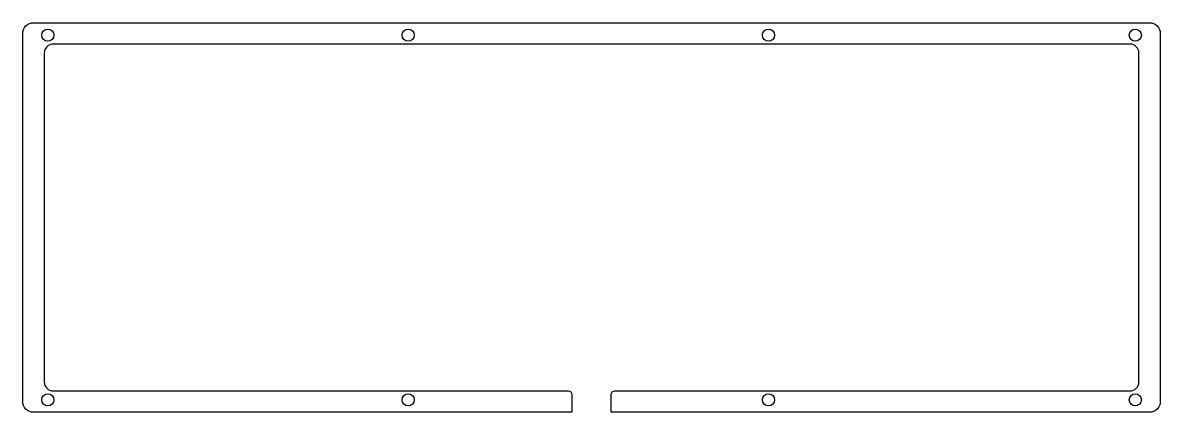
# Model space of a CAD drawing. Header units: millimetres. Extents: x -319 to 0, y -110 to 0.
import ezdxf

# ---------------------------------------------------------------- set-up
doc = ezdxf.new("R2010")
doc.units = ezdxf.units.MM
doc.layers.get('0').update_dxf_attribs({"linetype": 'CONTINUOUS'})

msp = doc.modelspace()

# ---------------------------------------------------------------- linework, layer by layer
msp.add_lwpolyline([(-154, -104.62, -0.414214), (-152.99, -103.62), (-8.59, -103.62, 0.414214), (-6.09, -101.12), (-6.09, -8.87, 0.414214), (-8.59, -6.37), (-310.39, -6.37, 0.414214), (-312.89, -8.87), (-312.89, -101.12, 0.414214), (-310.39, -103.62), (-166, -103.62, -0.414214), (-165, -104.62), (-165, -109.62), (-315.9, -109.62, -0.414214), (-318.9, -106.62), (-318.9, -3.37, -0.414214), (-315.9, -0.37), (-3.1, -0.37, -0.414214), (-0.1, -3.37), (-0.1, -106.62, -0.414214), (-3.1, -109.62), (-154, -109.62)], format="xyb", close=True)
for centre in [(-311.89, -3.87), (-210.89, -3.87), (-109.89, -3.87), (-7.09, -3.87), (-311.89, -106.12), (-210.89, -106.12), (-109.89, -106.12), (-7.09, -106.12)]:
    msp.add_circle(centre, 1.7)

doc.saveas('drawing.dxf')
